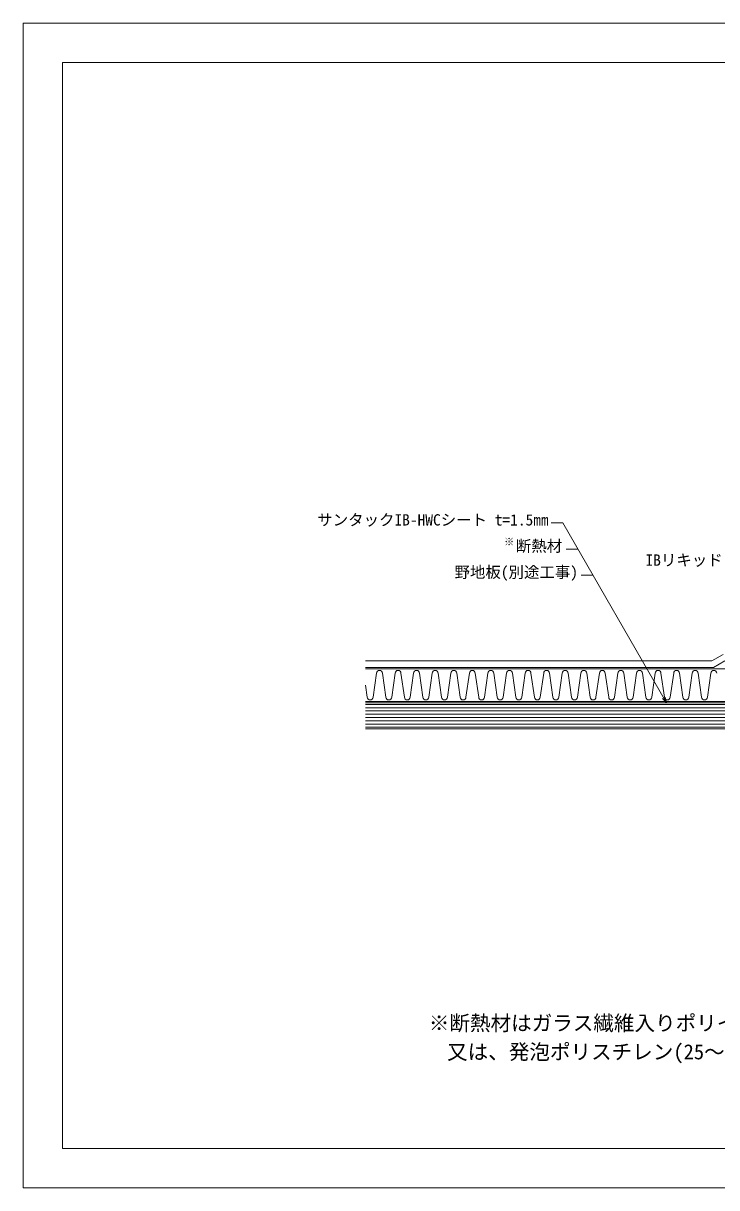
# Model space of a CAD drawing. Units: millimetres, scale not verified. Extents: x -630 to 630, y -446 to 446.
# Drawn here: x -630 to -99, y -446 to 446 of the extents above; entities that cross this region are included whole.
import ezdxf
from ezdxf.enums import TextEntityAlignment as Align

# ---------------------------------------------------------------- set-up
doc = ezdxf.new("R2010")
doc.units = ezdxf.units.MM
doc.header["$LTSCALE"] = 2
for name, color, linetype, lineweight in [('0-0_輪郭線', 2, 'Continuous', 9), ('0-1_図面枠', 7, 'Continuous', 9), ('0-2_文字', 5, 'Continuous', 9), ('0-6_IBｼｰﾄ', 7, 'Continuous', 9), ('0-7_断熱材', 4, 'Continuous', 9), ('0-8_躯体', 7, 'Continuous', 9), ('0-9_野地板', 2, 'Continuous', 9), ('0-E_寸法線', 7, 'Continuous', 9)]:
    doc.layers.add(name, color=color, linetype=linetype, lineweight=lineweight)
doc.styles.add('ＭＳ ゴシック', font='')
doc.styles.get('ＭＳ ゴシック').set_extended_font_data('MS Gothic')

msp = doc.modelspace()

# ---------------------------------------------------------------- linework, layer by layer
at = {"layer": '0-0_輪郭線'}
msp.add_lwpolyline([(600, 415.5), (-600, 415.5), (-600, -415.5), (600, -415.5)], close=True, dxfattribs=at)
at = {"layer": '0-1_図面枠'}
msp.add_lwpolyline([(630, -445.5), (630, 445.5), (-630, 445.5), (-630, -445.5)], close=True, dxfattribs=at)
at = {"layer": '0-6_IBｼｰﾄ'}
for p, q in [((-368.057, -42.435), (-103.057, -42.435)), ((-94.397, -37.435), (-103.057, -42.435)), ((-93.057, -42.435), (-101.717, -47.435)), ((-368.057, -47.435), (-101.717, -47.435))]:
    msp.add_line(p, q, dxfattribs=at)
at = {"layer": '0-7_断熱材', "color": 7}
for p, q in [((-368.057, -48.435), (381.943, -48.435)), ((-368.057, -73.435), (381.943, -73.435))]:
    msp.add_line(p, q, dxfattribs=at)
at = {"layer": '0-7_断熱材'}
for p, q in [((-359.649, -51.701), (-362.25, -70.17)), ((-355.143, -51.701), (-352.542, -70.17)), ((-345.435, -51.701), (-348.035, -70.17)), ((-340.928, -51.701), (-338.327, -70.17)), ((-331.22, -51.701), (-333.82, -70.17)), ((-326.713, -51.701), (-324.113, -70.17)), ((-317.005, -51.701), (-319.606, -70.17)), ((-312.498, -51.701), (-309.898, -70.17)), ((-302.791, -51.701), (-305.391, -70.17)), ((-298.284, -51.701), (-295.683, -70.17)), ((-288.576, -51.701), (-291.176, -70.17)), ((-284.069, -51.701), (-281.468, -70.17)), ((-274.361, -51.701), (-276.962, -70.17)), ((-269.854, -51.701), (-267.254, -70.17)), ((-260.146, -51.701), (-262.747, -70.17)), ((-255.639, -51.701), (-253.039, -70.17)), ((-245.932, -51.701), (-248.532, -70.17)), ((-241.425, -51.701), (-238.824, -70.17)), ((-231.717, -51.701), (-234.317, -70.17)), ((-227.21, -51.701), (-224.609, -70.17)), ((-217.502, -51.701), (-220.103, -70.17)), ((-212.995, -51.701), (-210.395, -70.17)), ((-203.287, -51.701), (-205.888, -70.17)), ((-198.781, -51.701), (-196.18, -70.17)), ((-189.073, -51.701), (-191.673, -70.17)), ((-184.566, -51.701), (-181.965, -70.17)), ((-174.858, -51.701), (-177.458, -70.17)), ((-170.351, -51.701), (-167.751, -70.17)), ((-160.643, -51.701), (-163.244, -70.17)), ((-156.136, -51.701), (-153.536, -70.17)), ((-146.428, -51.701), (-149.029, -70.17)), ((-141.922, -51.701), (-139.321, -70.17)), ((-132.214, -51.701), (-134.814, -70.17)), ((-127.707, -51.701), (-125.106, -70.17)), ((-117.999, -51.701), (-120.599, -70.17)), ((-113.492, -51.661), (-110.892, -70.17)), ((-103.784, -51.701), (-106.385, -70.17)), ((-368.057, -60.935), (-366.757, -70.17))]:
    msp.add_line(p, q, dxfattribs=at)
for centre, start, end in [((-357.396, -51.912), 5.35135, 174.64865), ((-343.181, -51.912), 5.35135, 174.64865), ((-328.967, -51.912), 5.35135, 174.64865), ((-314.752, -51.912), 5.35135, 174.64865), ((-300.537, -51.912), 5.35135, 174.64865), ((-286.322, -51.912), 5.35135, 174.64865), ((-272.108, -51.912), 5.35135, 174.64865), ((-257.893, -51.912), 5.35135, 174.64865), ((-243.678, -51.912), 5.35135, 174.64865), ((-229.463, -51.912), 5.35135, 174.64865), ((-215.249, -51.912), 5.35135, 174.64865), ((-201.034, -51.912), 5.35135, 174.64865), ((-186.819, -51.912), 5.35135, 174.64865), ((-172.604, -51.912), 5.35135, 174.64865), ((-158.39, -51.912), 5.35135, 174.64865), ((-144.175, -51.912), 5.35135, 174.64865), ((-129.96, -51.912), 5.35135, 174.64865), ((-115.746, -51.912), 5.35135, 174.64865), ((-101.531, -51.912), 5.35135, 174.64865), ((-364.503, -69.959), 185.35135, 354.64865), ((-350.289, -69.959), 185.35135, 354.64865), ((-336.074, -69.959), 185.35135, 354.64865), ((-321.859, -69.959), 185.35135, 354.64865), ((-307.644, -69.959), 185.35135, 354.64865), ((-293.43, -69.959), 185.35135, 354.64865), ((-279.215, -69.959), 185.35135, 354.64865), ((-265, -69.959), 185.35135, 354.64865), ((-250.786, -69.959), 185.35135, 354.64865), ((-236.571, -69.959), 185.35135, 354.64865), ((-222.356, -69.959), 185.35135, 354.64865), ((-208.141, -69.959), 185.35135, 354.64865), ((-193.927, -69.959), 185.35135, 354.64865), ((-179.712, -69.959), 185.35135, 354.64865), ((-165.497, -69.959), 185.35135, 354.64865), ((-151.282, -69.959), 185.35135, 354.64865), ((-137.068, -69.959), 185.35135, 354.64865), ((-122.853, -69.959), 185.35135, 354.64865), ((-108.638, -69.959), 185.35135, 354.64865)]:
    msp.add_arc(centre, 2.263, start, end, dxfattribs=at)
at = {"layer": '0-8_躯体'}
for p, q in [((-368.057, -74.435), (381.943, -74.435)), ((-368.057, -94.435), (381.943, -94.435))]:
    msp.add_line(p, q, dxfattribs=at)
at = {"layer": '0-9_野地板'}
for p, q in [((-368.057, -75.685), (381.943, -75.685)), ((-368.057, -78.185), (381.943, -78.185)), ((-368.057, -80.685), (381.943, -80.685)), ((-368.057, -83.185), (381.943, -83.185)), ((-368.057, -85.685), (381.943, -85.685)), ((-368.057, -88.185), (381.943, -88.185)), ((-368.057, -90.685), (381.943, -90.685)), ((-368.057, -93.185), (381.943, -93.185))]:
    msp.add_line(p, q, dxfattribs=at)
at = {"layer": '0-E_寸法線'}
for p, q in [((-205.489, 43.145), (-214.489, 43.145)), ((-193.941, 23.144), (-202.941, 23.144))]:
    msp.add_line(p, q, dxfattribs=at)
for points in [[(-137.604, -74.435), (-217.036, 63.147), (-226.036, 63.147)], [(-140.786, -71.253), (-137.604, -74.435), (-138.769, -70.089)]]:
    msp.add_lwpolyline(points, dxfattribs=at)

# ---------------------------------------------------------------- texts
at = {"layer": '0-2_文字', "color": 7, "style": 'ＭＳ ゴシック'}
for s, height, p in [('サンタックIB-HWCシート t=1.5㎜', 8.666, (-405.008, 58.602)), ('※', 5.777, (-262.097, 44.156)), ('断熱材', 8.666, (-253.007, 38.601)), ('IBリキッド', 8.666, (-153.784, 27.831)), ('野地板(別途工事)', 8.666, (-299.982, 18.6)), ('※断熱材はガラス繊維入りポリイソシアヌレートフォーム板(20～150㎜)', 11.54, (-319.618, -328.735)), ('又は、発泡ポリスチレン(25～150㎜)の上にガラスクロスシートを敷くこと。', 11.54, (-305.618, -350.735))]:
    msp.add_text(s, height=height, dxfattribs=at).set_placement(p, align=Align.BOTTOM_LEFT)

doc.saveas('drawing.dxf')
